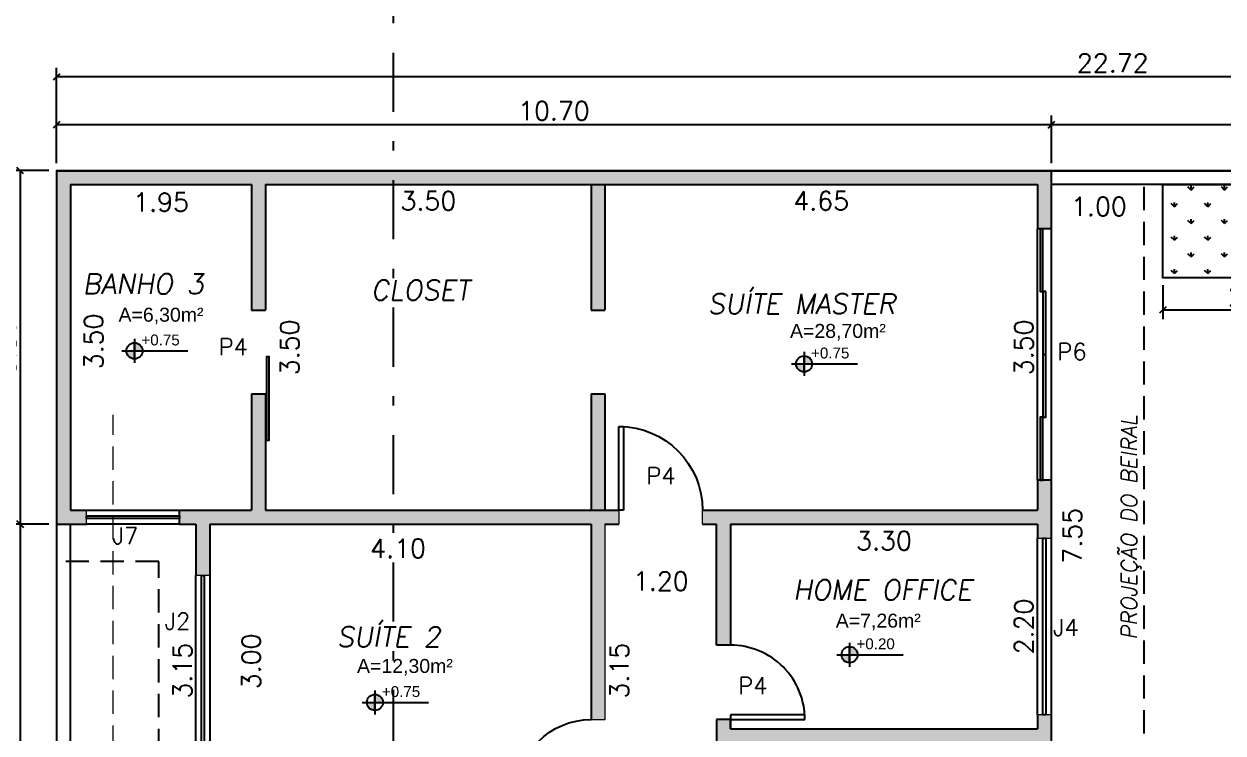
# Model space of a CAD drawing. Header units: metres. Extents: x 2690 to 3939, y 743 to 1123.
# Drawn here: x 3653.69 to 3666.59, y 793.99 to 801.61 of the extents above; entities that cross this region are included whole.
import ezdxf

# ---------------------------------------------------------------- set-up
doc = ezdxf.new("R2010")
doc.units = ezdxf.units.M
doc.set_wipeout_variables(frame=1)
doc.header["$PDMODE"] = 35
for name, pattern in [('DASHDOT2', [12.7, 6.35, -3.175, 0, -3.175]), ('DASHED2', [9.525, 6.35, -3.175]), ('HIDDEN', [0.375, 0.25, -0.125])]:
    doc.linetypes.add(name, pattern=pattern)
for name, color, linetype in [('0-MOLDURA', 2, 'Continuous'), ('01', 1, 'Continuous'), ('02', 2, 'Continuous'), ('03', 3, 'Continuous'), ('04', 4, 'Continuous'), ('_a const_hum', 253, 'Continuous'), ('_parede int', 4, 'Continuous'), ('A CONSTRUIR', 10, 'Continuous'), ('caixilho', 2, 'Continuous'), ('H - grama 2', 73, 'Continuous'), ('TEXTO', 2, 'Continuous')]:
    doc.layers.add(name, color=color, linetype=linetype)
for name, color, linetype, lineweight in [('ALVENARIA', 4, 'Continuous', 18), ('COTA', 2, 'Continuous', 0), ('Esgoto', 94, 'DASHED2', 0)]:
    doc.layers.add(name, color=color, linetype=linetype, lineweight=lineweight)
doc.styles.add('ROMA', font='romans.shx')
doc.styles.add('ROMANS', font='arial.ttf')
doc.dimstyles.new('CORTE', dxfattribs={"dimscale": 0, "dimtxt": 0.2, "dimasz": 0.07, "dimexe": 0.1, "dimexo": 0.08, "dimgap": 0.05, "dimtad": 1, "dimzin": 4, "dimdsep": 46, "dimtxsty": 'ROMA', "dimblk": 'OBLIQUE', "dimcen": 0, "dimclrd": 1, "dimclre": 1, "dimclrt": 2, "dimaunit": 1, "dimadec": 0, "dimazin": 0, "dimtfac": 1, "dimtofl": 0, "dimtmove": 0, "dimatfit": 3, "dimldrblk": 'OBLIQUE', "dimfxl": 0.1, "dimtolj": 1, "dimtzin": 0, "dimarcsym": 0})
doc.dimstyles.new('PLANTA', dxfattribs={"dimtxt": 0.2, "dimasz": 0.18, "dimexe": 0.18, "dimexo": 0.0625, "dimgap": 0.045, "dimtad": 1, "dimzin": 0, "dimdsep": 46, "dimtxsty": 'ROMA', "dimcen": 0.09, "dimse1": 1, "dimse2": 1, "dimsd1": 1, "dimsd2": 1, "dimclrd": 1, "dimclre": 1, "dimclrt": 2, "dimadec": 0, "dimazin": 0, "dimtfac": 1, "dimtofl": 0, "dimtmove": 0, "dimatfit": 3, "dimfxl": 0.18, "dimtolj": 1, "dimtzin": 0, "dimarcsym": 0})

# ---------------------------------------------------------------- blocks, each defined once
blk = doc.blocks.new('*U4')
at = {"layer": '02'}
for p, q in [((-0.05, 0.8), (-0.05, 0)), ((0, 0.8), (-0.05, 0.8)), ((0, 0), (0, 0.8)), ((-0.05, 0), (0, 0))]:
    blk.add_line(p, q, dxfattribs=at)
at = {"layer": '02', "ltscale": 0.05}
blk.add_arc((0, 0), 0.8, 90, 180, dxfattribs=at)
blk = doc.blocks.new('*D87')
at = {"layer": 'DEFPOINTS', "color": 0, "transparency": 16777216}
for p in [(3654.586, 799.886), (3656.291, 799.886), (3656.291, 796.386)]:
    blk.add_point(p, dxfattribs=at)
at = {"layer": '04', "color": 2, "transparency": 16777216, "insert": (3654.441, 798.2), "char_height": 0.2, "attachment_point": 5, "rotation": 90, "style": 'ROMA'}
blk.add_mtext('\\A1;3.50', dxfattribs=at)
blk = doc.blocks.new('*D90')
at = {"layer": 'DEFPOINTS', "color": 0, "transparency": 16777216}
for p in [(3656.281, 796.236), (3656.441, 796.236), (3656.291, 793.236)]:
    blk.add_point(p, dxfattribs=at)
at = {"layer": '04', "color": 2, "transparency": 16777216, "insert": (3656.136, 794.761), "char_height": 0.2, "attachment_point": 5, "rotation": 90, "style": 'ROMA'}
blk.add_mtext('\\A1;3.00', dxfattribs=at)
blk = doc.blocks.new('*D22')
at = {"layer": 'DEFPOINTS', "color": 0, "transparency": 16777216}
for p in [(3664.591, 799.886), (3664.591, 796.386), (3664.641, 796.386)]:
    blk.add_point(p, dxfattribs=at)
at = {"layer": '04', "color": 2, "transparency": 16777216, "insert": (3664.446, 798.136), "char_height": 0.2, "attachment_point": 5, "rotation": 90, "style": 'ROMA'}
blk.add_mtext('\\A1;3.50', dxfattribs=at)
blk = doc.blocks.new('*D91')
at = {"layer": 'DEFPOINTS', "color": 0, "transparency": 16777216}
for p in [(3654.191, 799.886), (3656.141, 799.886), (3656.141, 799.553)]:
    blk.add_point(p, dxfattribs=at)
at = {"layer": '_parede int', "color": 2, "transparency": 16777216, "insert": (3655.166, 799.698), "char_height": 0.2, "attachment_point": 5, "style": 'ROMA'}
blk.add_mtext('\\A1;1.95', dxfattribs=at)
blk = doc.blocks.new('*D92')
at = {"layer": 'DEFPOINTS', "color": 0, "transparency": 16777216}
for p in [(3655.691, 796.236), (3659.791, 796.236), (3655.691, 795.831)]:
    blk.add_point(p, dxfattribs=at)
at = {"layer": '_parede int', "color": 2, "transparency": 16777216, "insert": (3657.716, 795.976), "char_height": 0.2, "attachment_point": 5, "style": 'ROMA'}
blk.add_mtext('\\A1;4.10', dxfattribs=at)
blk = doc.blocks.new('*D95')
at = {"layer": 'DEFPOINTS', "color": 0, "transparency": 16777216}
for p in [(3659.941, 796.236), (3661.141, 796.236), (3661.141, 795.479)]:
    blk.add_point(p, dxfattribs=at)
at = {"layer": '04', "color": 2, "transparency": 16777216, "insert": (3660.541, 795.624), "char_height": 0.2, "attachment_point": 5, "style": 'ROMA'}
blk.add_mtext('\\A1;1.20', dxfattribs=at)
blk = doc.blocks.new('*D96')
at = {"layer": 'DEFPOINTS', "color": 0, "transparency": 16777216}
for p in [(3661.291, 795.913), (3661.291, 794.036), (3664.591, 794.036)]:
    blk.add_point(p, dxfattribs=at)
at = {"layer": '04', "color": 2, "transparency": 16777216, "insert": (3662.941, 796.058), "char_height": 0.2, "attachment_point": 5, "style": 'ROMA'}
blk.add_mtext('\\A1;3.30', dxfattribs=at)
blk = doc.blocks.new('*D101')
at = {"layer": 'DEFPOINTS', "color": 0, "transparency": 16777216}
for p in [(3664.591, 796.236), (3664.591, 796.236), (3664.591, 794.036)]:
    blk.add_point(p, dxfattribs=at)
at = {"layer": 'ALVENARIA', "color": 2, "transparency": 16777216, "insert": (3664.446, 795.136), "char_height": 0.2, "attachment_point": 5, "rotation": 90, "style": 'ROMA'}
blk.add_mtext('\\A1;2.20', dxfattribs=at)
blk = doc.blocks.new('*U3')
at = {"layer": '02'}
for p, q in [((-0.05, 0.9), (-0.05, 0)), ((0, 0.9), (-0.05, 0.9)), ((0, 0), (0, 0.9)), ((-0.05, 0), (0, 0))]:
    blk.add_line(p, q, dxfattribs=at)
at = {"layer": '02', "ltscale": 0.05}
blk.add_arc((0, 0), 0.9, 90, 180, dxfattribs=at)
blk = doc.blocks.new('*D31')
at = {"layer": 'DEFPOINTS', "color": 0, "transparency": 16777216}
for p in [(3661.141, 796.236), (3661.141, 787.836), (3661.141, 787.836)]:
    blk.add_point(p, dxfattribs=at)
at = {"layer": '0-MOLDURA', "color": 2, "transparency": 16777216, "insert": (3660.996, 792.036), "char_height": 0.2, "attachment_point": 5, "rotation": 90, "style": 'ROMA'}
blk.add_mtext('\\A1;8.40', dxfattribs=at)
blk = doc.blocks.new('*D34')
at = {"layer": 'DEFPOINTS', "color": 0, "transparency": 16777216}
for p in [(3656.291, 799.886), (3656.291, 796.386), (3656.694, 796.386)]:
    blk.add_point(p, dxfattribs=at)
at = {"layer": '04', "color": 2, "transparency": 16777216, "insert": (3656.549, 798.136), "char_height": 0.2, "attachment_point": 5, "rotation": 90, "style": 'ROMA'}
blk.add_mtext('\\A1;3.50', dxfattribs=at)
blk = doc.blocks.new('*D78')
at = {"layer": 'DEFPOINTS', "color": 0, "transparency": 16777216}
for p in [(3655.541, 796.236), (3655.541, 796.236), (3655.541, 793.086)]:
    blk.add_point(p, dxfattribs=at)
at = {"layer": 'COTA', "color": 2, "transparency": 16777216, "insert": (3655.396, 794.661), "char_height": 0.2, "attachment_point": 5, "rotation": 90, "style": 'ROMA'}
blk.add_mtext('\\A1;3.15', dxfattribs=at)
blk = doc.blocks.new('*D19')
at = {"layer": 'DEFPOINTS', "color": 0, "transparency": 16777216}
for p in [(3664.741, 799.886), (3664.741, 792.336), (3665.112, 792.336)]:
    blk.add_point(p, dxfattribs=at)
at = {"layer": 'COTA', "color": 2, "transparency": 16777216, "insert": (3664.967, 796.111), "char_height": 0.2, "attachment_point": 5, "rotation": 90, "style": 'ROMA'}
blk.add_mtext('\\A1;7.55', dxfattribs=at)
blk = doc.blocks.new('*D82')
at = {"layer": 'DEFPOINTS', "color": 0, "transparency": 16777216}
for p in [(3659.941, 796.236), (3660.24, 796.236), (3659.941, 793.086)]:
    blk.add_point(p, dxfattribs=at)
at = {"layer": 'COTA', "color": 2, "transparency": 16777216, "insert": (3660.095, 794.661), "char_height": 0.2, "attachment_point": 5, "rotation": 90, "style": 'ROMA'}
blk.add_mtext('\\A1;3.15', dxfattribs=at)
blk = doc.blocks.new('_Oblique')
at = {"color": 0, "linetype": 'ByBlock', "lineweight": -2}
blk.add_line((-0.5, -0.5), (0.5, 0.5), dxfattribs=at)
blk = doc.blocks.new('*D41')
at = {"layer": 'COTA', "color": 1, "lineweight": -2, "transparency": 16777216}
for p, q in [((3665.941, 798.806), (3665.941, 798.438)), ((3667.941, 798.806), (3667.941, 798.438)), ((3667.941, 798.538), (3665.941, 798.538))]:
    blk.add_line(p, q, dxfattribs=at)
at = {"layer": 'DEFPOINTS', "color": 0, "transparency": 16777216}
for p in [(3665.941, 798.886), (3667.941, 798.886), (3665.941, 798.538)]:
    blk.add_point(p, dxfattribs=at)
at = {"layer": 'COTA', "color": 1, "lineweight": -2, "transparency": 16777216, "xscale": 0.07, "yscale": 0.07, "zscale": 0.07, "rotation": 180}
blk.add_blockref('_Oblique', (3665.941, 798.538), dxfattribs=at)
at = {"layer": 'COTA', "color": 1, "lineweight": -2, "transparency": 16777216, "xscale": 0.07, "yscale": 0.07, "zscale": 0.07}
blk.add_blockref('_Oblique', (3667.941, 798.538), dxfattribs=at)
at = {"layer": 'COTA', "color": 2, "transparency": 16777216, "insert": (3666.941, 798.688), "char_height": 0.2, "attachment_point": 5, "style": 'ROMA'}
blk.add_mtext('\\A1;2.00', dxfattribs=at)
blk = doc.blocks.new('*D43')
at = {"layer": 'COTA', "color": 1, "lineweight": -2, "transparency": 16777216}
for p, q in [((3664.741, 800.116), (3664.741, 800.629)), ((3676.761, 800.116), (3676.761, 800.629)), ((3676.761, 800.529), (3664.741, 800.529))]:
    blk.add_line(p, q, dxfattribs=at)
at = {"layer": 'DEFPOINTS', "color": 0, "transparency": 16777216}
for p in [(3664.741, 800.529), (3664.741, 800.036), (3676.761, 800.036)]:
    blk.add_point(p, dxfattribs=at)
at = {"layer": 'COTA', "color": 1, "lineweight": -2, "transparency": 16777216, "xscale": 0.07, "yscale": 0.07, "zscale": 0.07}
for p, rotation in [((3664.741, 800.529), 179.9999999999989), ((3676.761, 800.529), 359.9999999999989)]:
    blk.add_blockref('_Oblique', p, dxfattribs=dict(at, rotation=rotation))
at = {"layer": 'COTA', "color": 2, "transparency": 16777216, "insert": (3670.751, 800.679), "char_height": 0.2, "attachment_point": 5, "style": 'ROMA'}
blk.add_mtext('\\A1;12.02', dxfattribs=at)
blk = doc.blocks.new('*D44')
at = {"layer": 'COTA', "color": 1, "lineweight": -2, "transparency": 16777216}
for p, q in [((3654.041, 800.116), (3654.041, 800.629)), ((3664.741, 800.116), (3664.741, 800.629)), ((3664.741, 800.529), (3654.041, 800.529))]:
    blk.add_line(p, q, dxfattribs=at)
at = {"layer": 'DEFPOINTS', "color": 0, "transparency": 16777216}
for p in [(3654.041, 800.529), (3654.041, 800.036), (3664.741, 800.036)]:
    blk.add_point(p, dxfattribs=at)
at = {"layer": 'COTA', "color": 1, "lineweight": -2, "transparency": 16777216, "xscale": 0.07, "yscale": 0.07, "zscale": 0.07, "rotation": 180}
blk.add_blockref('_Oblique', (3654.041, 800.529), dxfattribs=at)
at = {"layer": 'COTA', "color": 1, "lineweight": -2, "transparency": 16777216, "xscale": 0.07, "yscale": 0.07, "zscale": 0.07}
blk.add_blockref('_Oblique', (3664.741, 800.529), dxfattribs=at)
at = {"layer": 'COTA', "color": 2, "transparency": 16777216, "insert": (3659.391, 800.679), "char_height": 0.2, "attachment_point": 5, "style": 'ROMA'}
blk.add_mtext('\\A1;10.70', dxfattribs=at)
blk = doc.blocks.new('*D45')
at = {"layer": 'COTA', "color": 1, "lineweight": -2, "transparency": 16777216}
for p, q in [((3654.041, 800.116), (3654.041, 801.143)), ((3676.761, 800.116), (3676.761, 801.143)), ((3676.761, 801.043), (3654.041, 801.043))]:
    blk.add_line(p, q, dxfattribs=at)
at = {"layer": 'DEFPOINTS', "color": 0, "transparency": 16777216}
for p in [(3654.041, 801.043), (3654.041, 800.036), (3676.761, 800.036)]:
    blk.add_point(p, dxfattribs=at)
at = {"layer": 'COTA', "color": 1, "lineweight": -2, "transparency": 16777216, "xscale": 0.07, "yscale": 0.07, "zscale": 0.07, "rotation": 180}
blk.add_blockref('_Oblique', (3654.041, 801.043), dxfattribs=at)
at = {"layer": 'COTA', "color": 1, "lineweight": -2, "transparency": 16777216, "xscale": 0.07, "yscale": 0.07, "zscale": 0.07}
blk.add_blockref('_Oblique', (3676.761, 801.043), dxfattribs=at)
at = {"layer": 'COTA', "color": 2, "transparency": 16777216, "insert": (3665.401, 801.193), "char_height": 0.2, "attachment_point": 5, "style": 'ROMA'}
blk.add_mtext('\\A1;22.72', dxfattribs=at)
blk = doc.blocks.new('*D46')
at = {"layer": 'COTA', "color": 1, "lineweight": -2, "transparency": 16777216}
for p, q in [((3653.961, 800.036), (3653.55, 800.036)), ((3653.65, 800.036), (3653.65, 796.236)), ((3653.961, 796.236), (3653.55, 796.236))]:
    blk.add_line(p, q, dxfattribs=at)
at = {"layer": 'DEFPOINTS', "color": 0, "transparency": 16777216}
for p in [(3654.041, 800.036), (3653.65, 796.236), (3654.041, 796.236)]:
    blk.add_point(p, dxfattribs=at)
at = {"layer": 'COTA', "color": 1, "lineweight": -2, "transparency": 16777216, "xscale": 0.07, "yscale": 0.07, "zscale": 0.07}
for p, rotation in [((3653.65, 800.036), 90), ((3653.65, 796.236), 270)]:
    blk.add_blockref('_Oblique', p, dxfattribs=dict(at, rotation=rotation))
at = {"layer": 'COTA', "color": 2, "transparency": 16777216, "insert": (3653.5, 798.136), "char_height": 0.2, "attachment_point": 5, "rotation": 90, "style": 'ROMA'}
blk.add_mtext('\\A1;3.80', dxfattribs=at)
blk = doc.blocks.new('*D47')
at = {"layer": 'COTA', "color": 1, "lineweight": -2, "transparency": 16777216}
for p, q in [((3653.961, 796.236), (3653.55, 796.236)), ((3653.65, 796.236), (3653.65, 780.286)), ((3653.961, 780.286), (3653.55, 780.286))]:
    blk.add_line(p, q, dxfattribs=at)
at = {"layer": 'DEFPOINTS', "color": 0, "transparency": 16777216}
for p in [(3654.041, 796.236), (3653.65, 780.286), (3654.041, 780.286)]:
    blk.add_point(p, dxfattribs=at)
at = {"layer": 'COTA', "color": 1, "lineweight": -2, "transparency": 16777216, "xscale": 0.07, "yscale": 0.07, "zscale": 0.07}
for p, rotation in [((3653.65, 796.236), 90), ((3653.65, 780.286), 270)]:
    blk.add_blockref('_Oblique', p, dxfattribs=dict(at, rotation=rotation))
at = {"layer": 'COTA', "color": 2, "transparency": 16777216, "insert": (3653.5, 788.261), "char_height": 0.2, "attachment_point": 5, "rotation": 90, "style": 'ROMA'}
blk.add_mtext('\\A1;15.95', dxfattribs=at)
blk = doc.blocks.new('*D50')
at = {"layer": 'COTA', "color": 1, "lineweight": -2, "transparency": 16777216}
for p, q in [((3653.961, 800.036), (3653.124, 800.036)), ((3653.224, 770.036), (3653.224, 800.036)), ((3653.961, 770.036), (3653.124, 770.036))]:
    blk.add_line(p, q, dxfattribs=at)
at = {"layer": 'DEFPOINTS', "color": 0, "transparency": 16777216}
for p in [(3653.224, 800.036), (3654.041, 800.036), (3654.041, 770.036)]:
    blk.add_point(p, dxfattribs=at)
at = {"layer": 'COTA', "color": 1, "lineweight": -2, "transparency": 16777216, "xscale": 0.07, "yscale": 0.07, "zscale": 0.07}
for p, rotation in [((3653.224, 800.036), 90), ((3653.224, 770.036), 270)]:
    blk.add_blockref('_Oblique', p, dxfattribs=dict(at, rotation=rotation))
at = {"layer": 'COTA', "color": 2, "transparency": 16777216, "insert": (3653.074, 785.036), "char_height": 0.2, "attachment_point": 5, "rotation": 90, "style": 'ROMA'}
blk.add_mtext('\\A1;30.00', dxfattribs=at)
blk = doc.blocks.new('*D53')
at = {"layer": 'COTA', "color": 1, "lineweight": -2, "transparency": 16777216}
for p, q in [((3676.833, 800.002), (3680.162, 798.455)), ((3668.574, 773.758), (3680.072, 798.497)), ((3665.335, 775.263), (3668.665, 773.716))]:
    blk.add_line(p, q, dxfattribs=at)
at = {"layer": 'DEFPOINTS', "color": 0, "transparency": 16777216}
for p in [(3676.761, 800.036), (3680.072, 798.497), (3665.263, 775.297)]:
    blk.add_point(p, dxfattribs=at)
at = {"layer": 'COTA', "color": 1, "lineweight": -2, "transparency": 16777216, "xscale": 0.07, "yscale": 0.07, "zscale": 0.07}
for p, rotation in [((3680.072, 798.497), 65.07278290089883), ((3668.574, 773.758), 245.0727829008988)]:
    blk.add_blockref('_Oblique', p, dxfattribs=dict(at, rotation=rotation))
at = {"layer": 'COTA', "color": 2, "transparency": 16777216, "insert": (3674.187, 786.191), "char_height": 0.2, "attachment_point": 5, "rotation": 65.0728, "style": 'ROMA'}
blk.add_mtext('\\A1;27.28', dxfattribs=at)
blk = doc.blocks.new('*D18')
at = {"layer": 'DEFPOINTS', "color": 0, "transparency": 16777216}
for p in [(3664.741, 799.886), (3665.741, 799.886), (3664.741, 799.505)]:
    blk.add_point(p, dxfattribs=at)
at = {"layer": 'COTA', "color": 2, "transparency": 16777216, "insert": (3665.253, 799.65), "char_height": 0.2, "attachment_point": 5, "style": 'ROMA'}
blk.add_mtext('\\A1;1.00', dxfattribs=at)
blk = doc.blocks.new('*D235')
at = {"layer": 'DEFPOINTS', "color": 0, "transparency": 16777216}
for p in [(3656.291, 799.886), (3659.791, 799.886), (3659.791, 799.566)]:
    blk.add_point(p, dxfattribs=at)
at = {"layer": 'ALVENARIA', "color": 2, "transparency": 16777216, "insert": (3658.041, 799.711), "char_height": 0.2, "attachment_point": 5, "style": 'ROMA'}
blk.add_mtext('\\A1;3.50', dxfattribs=at)
blk = doc.blocks.new('*D236')
at = {"layer": 'DEFPOINTS', "color": 0, "transparency": 16777216}
for p in [(3659.941, 799.886), (3664.591, 799.886), (3664.591, 799.566)]:
    blk.add_point(p, dxfattribs=at)
at = {"layer": 'ALVENARIA', "color": 2, "transparency": 16777216, "insert": (3662.266, 799.711), "char_height": 0.2, "attachment_point": 5, "style": 'ROMA'}
blk.add_mtext('\\A1;4.65', dxfattribs=at)

msp = doc.modelspace()

# ---------------------------------------------------------------- hatches: boundary and pattern name
at = {"layer": '02'}
h = msp.add_hatch(color=256, dxfattribs=at)
h.paths.add_polyline_path([(3654.8803, 798.0991), (3654.8803, 798.0127, -0.4142136), (3654.7939, 798.0991), (3654.8803, 798.0991)])
h.paths.add_polyline_path([(3654.8803, 798.0991), (3654.8803, 798.1855, -0.4142136), (3654.9667, 798.0991), (3654.8803, 798.0991)])
h = msp.add_hatch(color=256, dxfattribs=at)
h.paths.add_polyline_path([(3662.0822, 797.9588), (3662.0822, 797.8724, -0.4142136), (3661.9958, 797.9588), (3662.0822, 797.9588)])
h.paths.add_polyline_path([(3662.0822, 797.9588), (3662.0822, 798.0452, -0.4142136), (3662.1686, 797.9588), (3662.0822, 797.9588)])
h = msp.add_hatch(color=256, dxfattribs=at)
h.paths.add_polyline_path([(3662.5709, 794.8327), (3662.5709, 794.7463, -0.4142136), (3662.4845, 794.8327), (3662.5709, 794.8327)])
h.paths.add_polyline_path([(3662.5709, 794.8327), (3662.5709, 794.9191, -0.4142136), (3662.6573, 794.8327), (3662.5709, 794.8327)])
h = msp.add_hatch(color=256, dxfattribs=at)
h.paths.add_polyline_path([(3657.4666, 794.3198), (3657.4666, 794.2334, -0.4142136), (3657.3802, 794.3198), (3657.4666, 794.3198)])
h.paths.add_polyline_path([(3657.4666, 794.3198), (3657.4666, 794.4062, -0.4142136), (3657.553, 794.3198), (3657.4666, 794.3198)])
at = {"layer": 'A CONSTRUIR'}
h = msp.add_hatch(color=256, dxfattribs=at)
h.dxf.hatch_style = 1
h.paths.add_polyline_path([(3664.7406, 800.0357), (3657.2406, 800.0357), (3654.0406, 800.0357), (3654.0406, 796.2357), (3654.3656, 796.2357), (3654.3656, 796.3857), (3654.1906, 796.3857), (3654.1906, 799.8857), (3656.1406, 799.8857), (3656.1406, 798.5357), (3656.2906, 798.5357), (3656.2906, 799.8857), (3664.5906, 799.8857), (3664.5906, 799.4107), (3664.7406, 799.4107)])
h = msp.add_hatch(color=256, dxfattribs=at)
h.dxf.hatch_style = 1
h.paths.add_polyline_path([(3659.9406, 799.8857), (3659.7906, 799.8857), (3659.7906, 798.5357), (3659.9406, 798.5357)])
h = msp.add_hatch(color=256, dxfattribs=at)
h.dxf.hatch_style = 1
h.paths.add_polyline_path([(3660.0906, 796.3857), (3659.9406, 796.3857), (3656.2906, 796.3857), (3656.2906, 797.6357), (3656.1406, 797.6357), (3656.1406, 796.3857), (3655.3656, 796.3857), (3655.3656, 796.2357), (3655.5406, 796.2357), (3655.5406, 795.6857), (3655.6906, 795.6857), (3655.6906, 796.2357), (3659.7906, 796.2357), (3659.7906, 794.1357), (3659.9406, 794.1357), (3659.9406, 796.2357), (3660.0906, 796.2357)])
h = msp.add_hatch(color=256, dxfattribs=at)
h.dxf.hatch_style = 1
h.paths.add_polyline_path([(3659.9406, 797.6357), (3659.7906, 797.6357), (3659.7906, 796.3857), (3659.9406, 796.3857)])
h = msp.add_hatch(color=256, dxfattribs=at)
h.dxf.hatch_style = 1
h.paths.add_polyline_path([(3664.7406, 796.7107), (3664.5906, 796.7107), (3664.5906, 796.3857), (3661.1906, 796.3857), (3660.9906, 796.3857), (3660.9906, 796.2357), (3661.1406, 796.2357), (3661.1406, 794.9357), (3661.2906, 794.9357), (3661.2906, 796.2357), (3664.5906, 796.2357), (3664.5906, 796.0857), (3664.7406, 796.0857), (3664.7406, 796.2357)])
h = msp.add_hatch(color=256, dxfattribs=at)
h.dxf.hatch_style = 1
h.paths.add_polyline_path([(3664.7406, 794.1857), (3664.5906, 794.1857), (3664.5906, 794.0357), (3661.2906, 794.0357), (3661.2906, 794.1357), (3661.1406, 794.1357), (3661.1406, 787.8357), (3660.9406, 787.8357), (3660.9406, 787.6857), (3661.9906, 787.6857), (3661.9906, 787.8357), (3661.2906, 787.8357), (3661.2906, 792.3357), (3664.7406, 792.3357), (3664.7406, 792.5857), (3664.5906, 792.5857), (3664.5906, 792.4857), (3661.2906, 792.4857), (3661.2906, 793.8857), (3664.5906, 793.8857), (3664.5906, 793.8357), (3664.7406, 793.8357), (3664.7406, 793.9857)])
at = {"layer": 'H - grama 2', "ltscale": 0.05}
h = msp.add_hatch(dxfattribs=at)
h.set_pattern_fill('GRASS', color=256, scale=0.01)
h.set_pattern_definition([(90, (356.48066, -13.42494), (-0.179605122, 0.179605122), [0.047625, -0.311585245]), (45, (356.48066, -13.42494), (-0.179605122, 0.179605122), [0.047625, -0.206375]), (135, (356.48066, -13.42494), (-0.179605122, -0.179605122), [0.047625, -0.206375])])
h.paths.add_polyline_path([(3672.2406, 799.8857), (3665.9406, 799.8857), (3665.9406, 798.8857), (3672.2406, 798.8857)])
h.paths.add_polyline_path([(3669.4198, 799.0452), (3669.4198, 799.7262), (3669.1198, 799.7262), (3669.1198, 799.0452)], flags=16)
h.paths.add_polyline_path([(3667.5597, 798.944), (3668.302, 798.944), (3668.302, 799.2144), (3667.5597, 799.2144)], flags=16)
h.paths.add_polyline_path([(3667.402, 799.2532), (3668.7769, 799.2532), (3668.7769, 799.535), (3667.402, 799.535)], flags=16)
h.paths.add_polyline_path([(3667.761, 799.5411), (3668.4262, 799.5411), (3668.4262, 799.8229), (3667.761, 799.8229)], flags=16)

# ---------------------------------------------------------------- linework, layer by layer
at = {"color": 2}
for p, q in [((3654.8803, 798.0127), (3654.8803, 798.1855)), ((3662.0822, 797.8724), (3662.0822, 798.0452)), ((3662.5709, 794.7463), (3662.5709, 794.9191)), ((3657.4666, 794.2334), (3657.4666, 794.4062))]:
    msp.add_line(p, q, dxfattribs=at)
for centre in [(3654.8803, 798.0991), (3662.0822, 797.9588), (3662.5709, 794.8327), (3657.4666, 794.3198)]:
    msp.add_circle(centre, 0.0864, dxfattribs=at)
at = {"layer": '0-MOLDURA'}
msp.add_line((3665.9406, 800.0357), (3664.7406, 800.0357), dxfattribs=at)
at = {"layer": '01', "color": 2, "linetype": 'DASHDOT2', "ltscale": 0.1}
msp.add_line((3657.665, 762.3088), (3657.665, 804.8315), dxfattribs=at)
at = {"layer": '01'}
msp.add_lwpolyline([(3672.2406, 798.8857), (3665.9406, 798.8857), (3665.9406, 799.8857), (3672.2406, 799.8857)], close=True, dxfattribs=at)
at = {"layer": '02'}
for p, q in [((3654.8803, 798.2277), (3654.8803, 797.9705)), ((3654.8803, 798.2277), (3654.8803, 797.9705)), ((3654.744, 798.0991), (3655.4555, 798.0991)), ((3662.0822, 798.0874), (3662.0822, 797.8303)), ((3662.0822, 798.0874), (3662.0822, 797.8303)), ((3661.9459, 797.9588), (3662.6575, 797.9588)), ((3662.5709, 794.9613), (3662.5709, 794.7041)), ((3662.5709, 794.9613), (3662.5709, 794.7041)), ((3662.4346, 794.8327), (3663.1461, 794.8327)), ((3657.4666, 794.4483), (3657.4666, 794.1912)), ((3657.4666, 794.4483), (3657.4666, 794.1912)), ((3657.3303, 794.3198), (3658.0418, 794.3198))]:
    msp.add_line(p, q, dxfattribs=at)
msp.add_lwpolyline([(3676.7606, 800.0357), (3654.0406, 800.0357), (3654.0406, 770.0357), (3656.9006, 770.0357, 0.2126278), (3665.2629, 775.297)], format="xyb", close=True, dxfattribs=at)
at = {"layer": '02', "ltscale": 0.05, "flags": 128}
msp.add_lwpolyline([(3655.6006, 793.8857), (3655.6006, 795.6857), (3655.6306, 795.6857), (3655.6306, 793.8857)], close=True, dxfattribs=at)
at = {"layer": '03'}
for p, q in [((3664.7406, 800.0357), (3676.7606, 800.0357)), ((3676.5265, 799.8857), (3664.7406, 799.8857)), ((3654.0406, 796.2357), (3654.0406, 780.2857)), ((3654.1906, 780.2857), (3654.1906, 796.2357))]:
    msp.add_line(p, q, dxfattribs=at)
at = {"layer": '04'}
for p, q in [((3654.0406, 800.0357), (3664.7406, 800.0357)), ((3664.7406, 800.0357), (3664.7406, 799.4107)), ((3656.1406, 799.8857), (3656.1406, 798.5357)), ((3656.2906, 799.8857), (3656.2906, 798.5357)), ((3659.7906, 799.8857), (3659.7906, 798.5357)), ((3659.9406, 799.8857), (3659.9406, 798.5357)), ((3664.5906, 799.8857), (3664.5906, 799.4107)), ((3656.1406, 798.5357), (3656.2906, 798.5357)), ((3659.7906, 798.5357), (3659.9406, 798.5357)), ((3656.1406, 797.6357), (3656.1406, 796.3857)), ((3656.1406, 797.6357), (3656.2906, 797.6357)), ((3656.2906, 797.6357), (3656.2906, 796.3857)), ((3659.7906, 797.6357), (3659.7906, 796.3857)), ((3659.7906, 797.6357), (3659.9406, 797.6357)), ((3659.9406, 797.6357), (3659.9406, 796.3857)), ((3664.5906, 796.7107), (3664.5906, 796.3857)), ((3664.7406, 796.7107), (3664.7406, 796.2357)), ((3654.1906, 796.3857), (3654.3656, 796.3857)), ((3655.3656, 796.3857), (3656.1406, 796.3857)), ((3655.3656, 796.2357), (3655.3656, 796.3857)), ((3656.2906, 796.3857), (3659.9406, 796.3857)), ((3659.9406, 796.3857), (3659.9406, 796.3857)), ((3661.1406, 796.3857), (3664.5906, 796.3857)), ((3654.0406, 796.2357), (3654.3656, 796.2357)), ((3655.3656, 796.2357), (3655.5406, 796.2357)), ((3655.5406, 796.2357), (3655.5406, 795.6857)), ((3655.6906, 796.2357), (3659.7906, 796.2357)), ((3655.6906, 796.2357), (3655.6906, 795.6857)), ((3659.7906, 796.2357), (3659.7906, 794.1357)), ((3664.5906, 796.2357), (3664.5906, 796.0857)), ((3664.7406, 796.2357), (3664.7406, 796.0857)), ((3655.5406, 796.1357), (3655.5406, 796.1357)), ((3661.2906, 794.9357), (3661.1406, 794.9357)), ((3661.2906, 794.1357), (3661.1406, 794.1357)), ((3661.2906, 794.0357), (3661.2906, 794.1357)), ((3664.5906, 794.1857), (3664.5906, 794.0357)), ((3664.7406, 794.1857), (3664.7406, 793.8857)), ((3661.2906, 794.0357), (3664.5906, 794.0357))]:
    msp.add_line(p, q, dxfattribs=at)
at = {"layer": '_a const_hum', "color": 4}
for p, q in [((3654.1906, 799.8857), (3656.1406, 799.8857)), ((3656.2906, 799.8857), (3664.5906, 799.8857)), ((3664.7406, 799.4107), (3664.5906, 799.4107)), ((3664.7406, 796.7107), (3664.5906, 796.7107)), ((3659.9406, 796.3857), (3660.0906, 796.3857)), ((3660.9906, 796.3857), (3661.1406, 796.3857)), ((3661.1406, 796.3857), (3661.1406, 796.3857)), ((3659.9406, 796.2357), (3660.0906, 796.2357)), ((3660.9906, 796.2357), (3661.1406, 796.2357)), ((3661.1406, 794.9357), (3661.1406, 796.2357)), ((3661.2906, 796.2357), (3661.2906, 794.9357)), ((3661.2906, 796.2357), (3664.5906, 796.2357)), ((3664.7406, 796.2357), (3664.7406, 796.2357)), ((3661.1406, 794.1357), (3661.1406, 787.8357)), ((3661.2906, 794.1357), (3661.2906, 794.0357))]:
    msp.add_line(p, q, dxfattribs=at)
at = {"layer": '_a const_hum', "color": 3, "linetype": 'HIDDEN'}
msp.add_line((3665.7406, 792.4857), (3665.7406, 799.8857), dxfattribs=at)
at = {"layer": '_a const_hum', "color": 1}
for p, q in [((3664.5906, 796.7107), (3664.5906, 799.4107)), ((3664.7406, 799.4107), (3664.7406, 796.7107)), ((3654.3656, 796.3857), (3655.3656, 796.3857)), ((3655.3656, 796.2357), (3654.3656, 796.2357)), ((3664.5906, 794.1857), (3664.5906, 796.0857)), ((3664.7406, 796.0857), (3664.7406, 794.1857)), ((3655.5406, 793.8857), (3655.5406, 795.6857)), ((3655.6906, 795.6857), (3655.6906, 793.8857))]:
    msp.add_line(p, q, dxfattribs=at)
at = {"layer": '_a const_hum', "color": 1, "linetype": 'HIDDEN'}
msp.add_line((3655.1406, 795.8357), (3654.0406, 795.8357), dxfattribs=at)
msp.add_lwpolyline([(3655.5406, 780.2857), (3655.1406, 780.2857), (3655.1406, 795.8357)], dxfattribs=at)
at = {"layer": '_parede int'}
for p, q in [((3654.0406, 800.0357), (3654.0406, 796.2357)), ((3654.1906, 799.8857), (3654.1906, 796.3857))]:
    msp.add_line(p, q, dxfattribs=at)
at = {"layer": 'ALVENARIA', "color": 2, "linetype": 'HIDDEN'}
msp.add_line((3665.9406, 800.0357), (3664.7406, 800.0357), dxfattribs=at)
at = {"layer": 'ALVENARIA', "lineweight": 18}
msp.add_line((3654.3656, 796.2357), (3654.3656, 796.3857), dxfattribs=at)
at = {"layer": 'ALVENARIA', "color": 4}
for p, q in [((3659.9406, 796.3857), (3659.9406, 796.3857)), ((3660.0906, 796.3857), (3660.0906, 796.2357)), ((3660.9906, 796.2357), (3660.9906, 796.3857)), ((3659.9406, 796.2357), (3659.9406, 794.1357)), ((3659.7906, 794.1357), (3659.9406, 794.1357))]:
    msp.add_line(p, q, dxfattribs=at)
at = {"layer": 'ALVENARIA'}
msp.add_line((3655.6906, 795.6857), (3655.5406, 795.6857), dxfattribs=at)
at = {"layer": 'caixilho'}
for points in [[(3664.6509, 799.4107), (3664.6209, 799.4107), (3664.6209, 798.7357), (3664.6509, 798.7357)], [(3664.6809, 798.7357), (3664.6509, 798.7357), (3664.6509, 798.0607), (3664.6809, 798.0607)], [(3656.2994, 797.1382), (3656.3294, 797.1382), (3656.3294, 798.0352), (3656.2994, 798.0352)], [(3664.6809, 798.0607), (3664.6509, 798.0607), (3664.6509, 797.3857), (3664.6809, 797.3857)], [(3664.6509, 797.3857), (3664.6209, 797.3857), (3664.6209, 796.7107), (3664.6509, 796.7107)]]:
    msp.add_lwpolyline(points, close=True, dxfattribs=at)

# ---------------------------------------------------------------- block references
at = {"layer": '02', "ltscale": 0.05, "xscale": -1}
msp.add_blockref('*U3', (3660.0906, 796.3857), dxfattribs=at)
at = {"layer": '02', "ltscale": 0.05, "rotation": 270.0000000000229}
msp.add_blockref('*U4', (3661.2906, 794.1357), dxfattribs=at)
at = {"layer": '02', "ltscale": 0.05, "xscale": -1, "rotation": 90}
msp.add_blockref('*U4', (3659.7906, 793.3357), dxfattribs=at)

# ---------------------------------------------------------------- texts
at = {"color": 2}
for s, height, style, p in [('+0.75', 0.11664, 'ROMANS', (3654.9548, 798.1579)), ('+0.75', 0.11664, 'ROMANS', (3662.1567, 798.0176)), ('J7', 0.18, 'ROMA', (3654.6443, 796.022)), ('J2', 0.18, 'ROMA', (3655.2046, 795.1025)), ('J4', 0.18, 'ROMA', (3664.7583, 795.0363)), ('+0.20', 0.11664, 'ROMANS', (3662.6454, 794.8915)), ('+0.75', 0.11664, 'ROMANS', (3657.5411, 794.3785))]:
    msp.add_text(s, height=height, dxfattribs=dict(at, style=style)).set_placement(p)
at = {"layer": '02', "style": 'ROMA'}
for s, p in [('P4', (3655.7843, 798.0525)), ('P6', (3664.8057, 798)), ('P4', (3660.3847, 796.6663)), ('P4', (3661.3726, 794.4098))]:
    msp.add_text(s, height=0.18, dxfattribs=at).set_placement(p)
at = {"layer": '03', "linetype": 'Continuous', "style": 'ROMA', "oblique": 10}
for s, height, p in [('BANHO 3', 0.21516, (3654.3235, 798.7106)), ('CLOSET', 0.21516, (3657.4233, 798.6442)), ('SUÍTE MASTER', 0.215156, (3661.0459, 798.4973)), ('HOME OFFICE', 0.215156, (3661.964, 795.423)), ('SUÍTE 2', 0.21516, (3657.0567, 794.9168))]:
    msp.add_text(s, height=height, dxfattribs=at).set_placement(p)
at = {"layer": '_a const_hum', "color": 3, "linetype": 'HIDDEN', "style": 'ROMA', "oblique": 10}
msp.add_text('PROJEÇÃO DO BEIRAL', height=0.166075, rotation=90, dxfattribs=at).set_placement((3665.6597, 794.9942))
at = {"layer": 'TEXTO', "style": 'ROMANS'}
for s, p in [('A=6,30m²', (3654.7087, 798.4126)), ('A=28,70m²', (3661.9304, 798.2382)), ('A=7,26m²', (3662.4226, 795.124)), ('A=12,30m²', (3657.2737, 794.6369))]:
    msp.add_text(s, height=0.15, dxfattribs=at).set_placement(p)

# ---------------------------------------------------------------- dimensions: what is measured, and where the dimension line sits
at = {"layer": '0-MOLDURA', "color": 1}
dim = msp.add_linear_dim(base=(3661.1406, 787.8357), p1=(3661.1406, 796.2357), p2=(3661.1406, 787.8357), angle=90, dimstyle='PLANTA', dxfattribs=at)
dim.commit()
dim.dimension.update_dxf_attribs({"geometry": '*D31', "text_midpoint": (3660.9956, 792.0357)})
at = {"layer": '04'}
for base, p1, p2, picture, middle in [((3654.5858, 799.8857), (3656.2906, 796.3857), (3656.2906, 799.8857), '*D87', (3654.5858, 798.1998)), ((3664.5906, 796.3857), (3664.5906, 799.8857), (3664.6406, 796.3857), '*D22', (3664.5906, 798.1357)), ((3656.2812, 796.2357), (3656.2906, 793.2357), (3656.4406, 796.2357), '*D90', (3656.2812, 794.7607))]:
    dim = msp.add_linear_dim(base=base, p1=p1, p2=p2, angle=90, dimstyle='PLANTA', dxfattribs=at)
    dim.commit()
    dim.dimension.update_dxf_attribs({"geometry": picture, "text_midpoint": middle, "dimtype": 160})
at = {"layer": '04', "color": 1}
dim = msp.add_linear_dim(base=(3656.694, 796.3857), p1=(3656.2906, 799.8857), p2=(3656.2906, 796.3857), angle=90, dimstyle='PLANTA', dxfattribs=at)
dim.commit()
dim.dimension.update_dxf_attribs({"geometry": '*D34', "text_midpoint": (3656.694, 798.1357), "dimtype": 160})
at = {"layer": '04'}
dim = msp.add_linear_dim(base=(3661.1406, 795.4792), p1=(3659.9406, 796.2357), p2=(3661.1406, 796.2357), dimstyle='PLANTA', dxfattribs=at)
dim.commit()
dim.dimension.update_dxf_attribs({"geometry": '*D95', "text_midpoint": (3660.5406, 795.6242)})
dim = msp.add_linear_dim(base=(3661.2906, 795.9134), p1=(3664.5906, 794.0357), p2=(3661.2906, 794.0357), dimstyle='PLANTA', dxfattribs=at)
dim.commit()
dim.dimension.update_dxf_attribs({"geometry": '*D96', "text_midpoint": (3662.9406, 795.9134), "dimtype": 160})
at = {"layer": '_parede int'}
dim = msp.add_linear_dim(base=(3656.1406, 799.5531), p1=(3654.1906, 799.8857), p2=(3656.1406, 799.8857), dimstyle='PLANTA', dxfattribs=at)
dim.commit()
dim.dimension.update_dxf_attribs({"geometry": '*D91', "text_midpoint": (3655.1656, 799.6981)})
dim = msp.add_linear_dim(base=(3655.6906, 795.8308), p1=(3659.7906, 796.2357), p2=(3655.6906, 796.2357), dimstyle='PLANTA', dxfattribs=at)
dim.commit()
dim.dimension.update_dxf_attribs({"geometry": '*D92', "text_midpoint": (3657.7156, 795.8308), "dimtype": 160})
at = {"layer": 'ALVENARIA', "color": 6}
for base, p1, p2, picture, middle in [((3659.7906, 799.5665), (3656.2906, 799.8857), (3659.7906, 799.8857), '*D235', (3658.0406, 799.7115)), ((3664.5906, 799.5665), (3659.9406, 799.8857), (3664.5906, 799.8857), '*D236', (3662.2656, 799.7115))]:
    dim = msp.add_linear_dim(base=base, p1=p1, p2=p2, dimstyle='PLANTA', dxfattribs=at)
    dim.commit()
    dim.dimension.update_dxf_attribs({"geometry": picture, "text_midpoint": middle})
at = {"layer": 'ALVENARIA'}
dim = msp.add_linear_dim(base=(3664.5906, 796.2357), p1=(3664.5906, 794.0357), p2=(3664.5906, 796.2357), angle=90, dimstyle='PLANTA', dxfattribs=at)
dim.commit()
dim.dimension.update_dxf_attribs({"geometry": '*D101', "text_midpoint": (3664.4456, 795.1357)})
at = {"layer": 'COTA'}
for base, p1, p2, picture, middle in [((3654.0406, 801.0427), (3676.7606, 800.0357), (3654.0406, 800.0357), '*D45', (3665.4006, 801.1927)), ((3654.0406, 800.5293), (3664.7406, 800.0357), (3654.0406, 800.0357), '*D44', (3659.3906, 800.6793)), ((3665.9406, 798.5378), (3667.9406, 798.8857), (3665.9406, 798.8857), '*D41', (3666.9406, 798.6878))]:
    dim = msp.add_linear_dim(base=base, p1=p1, p2=p2, dimstyle='CORTE', override={"dimscale": 1}, dxfattribs=at)
    dim.commit()
    dim.dimension.update_dxf_attribs({"geometry": picture, "text_midpoint": middle})
for p1, p2, distance, picture, middle in [((3676.7606, 800.0357), (3664.7406, 800.0357), -0.4936, '*D43', (3670.7506, 800.6793)), ((3665.2629, 775.297), (3676.7606, 800.0357), -3.6511, '*D53', (3674.1867, 786.1908))]:
    dim = msp.add_aligned_dim(p1=p1, p2=p2, distance=distance, dimstyle='CORTE', override={"dimscale": 1}, dxfattribs=at)
    dim.commit()
    dim.dimension.update_dxf_attribs({"geometry": picture, "text_midpoint": middle})
for base, p1, p2, picture, middle in [((3653.2236, 800.0357), (3654.0406, 770.0357), (3654.0406, 800.0357), '*D50', (3653.0736, 785.0357)), ((3653.6503, 796.2357), (3654.0406, 800.0357), (3654.0406, 796.2357), '*D46', (3653.5003, 798.1357)), ((3653.6503, 780.2857), (3654.0406, 796.2357), (3654.0406, 780.2857), '*D47', (3653.5003, 788.2607))]:
    dim = msp.add_linear_dim(base=base, p1=p1, p2=p2, angle=90, dimstyle='CORTE', override={"dimscale": 1}, dxfattribs=at)
    dim.commit()
    dim.dimension.update_dxf_attribs({"geometry": picture, "text_midpoint": middle})
dim = msp.add_linear_dim(base=(3664.7406, 799.5049), p1=(3665.7406, 799.8857), p2=(3664.7406, 799.8857), dimstyle='PLANTA', dxfattribs=at)
dim.commit()
dim.dimension.update_dxf_attribs({"geometry": '*D18', "text_midpoint": (3665.2527, 799.5049), "dimtype": 160})
at = {"layer": 'COTA', "color": 1}
dim = msp.add_linear_dim(base=(3660.2404, 796.2357), p1=(3659.9406, 793.0857), p2=(3659.9406, 796.2357), angle=90, dimstyle='PLANTA', dxfattribs=at)
dim.commit()
dim.dimension.update_dxf_attribs({"geometry": '*D82', "text_midpoint": (3660.0954, 794.6607)})

# ---------------------------------------------------------------- next in the draw order: wipeouts: each hides what was drawn before it
at = {"color": 255}
msp.add_wipeout([(3655.3656, 796.2957), (3654.3656, 796.2957), (3654.3656, 796.3257), (3655.3656, 796.3257)], dxfattribs=at).dxf.layer = '01'
at = {"ltscale": 0.05}
msp.add_wipeout([(3664.6506, 794.1857), (3664.6506, 796.0857), (3664.6806, 796.0857), (3664.6806, 794.1857)], dxfattribs=at).dxf.layer = '02'

# ---------------------------------------------------------------- next in the draw order: linework, layer by layer
at = {"layer": '02', "ltscale": 0.05, "flags": 128}
for points in [[(3655.3656, 796.2957), (3654.3656, 796.2957), (3654.3656, 796.3257), (3655.3656, 796.3257)], [(3664.6506, 794.1857), (3664.6506, 796.0857), (3664.6806, 796.0857), (3664.6806, 794.1857)]]:
    msp.add_lwpolyline(points, close=True, dxfattribs=at)
at = {"layer": 'ALVENARIA', "lineweight": 18}
for p, q in [((3664.5906, 796.0857), (3664.7406, 796.0857)), ((3664.7406, 794.1857), (3664.5906, 794.1857))]:
    msp.add_line(p, q, dxfattribs=at)
at = {"layer": 'Esgoto', "color": 20, "linetype": 'HIDDEN'}
msp.add_line((3654.6528, 766.8216), (3654.6528, 797.4113), dxfattribs=at)

# ---------------------------------------------------------------- next in the draw order: dimensions: what is measured, and where the dimension line sits
at = {"layer": 'COTA'}
dim = msp.add_linear_dim(base=(3665.1116, 792.3357), p1=(3664.7406, 799.8857), p2=(3664.7406, 792.3357), angle=90, dimstyle='PLANTA', dxfattribs=at)
dim.commit()
dim.dimension.update_dxf_attribs({"geometry": '*D19', "text_midpoint": (3664.9666, 796.1107)})
at = {"layer": 'COTA', "color": 1}
dim = msp.add_linear_dim(base=(3655.5406, 796.2357), p1=(3655.5406, 793.0857), p2=(3655.5406, 796.2357), angle=90, dimstyle='PLANTA', dxfattribs=at)
dim.commit()
dim.dimension.update_dxf_attribs({"geometry": '*D78', "text_midpoint": (3655.3956, 794.6607)})

doc.saveas('drawing.dxf')
